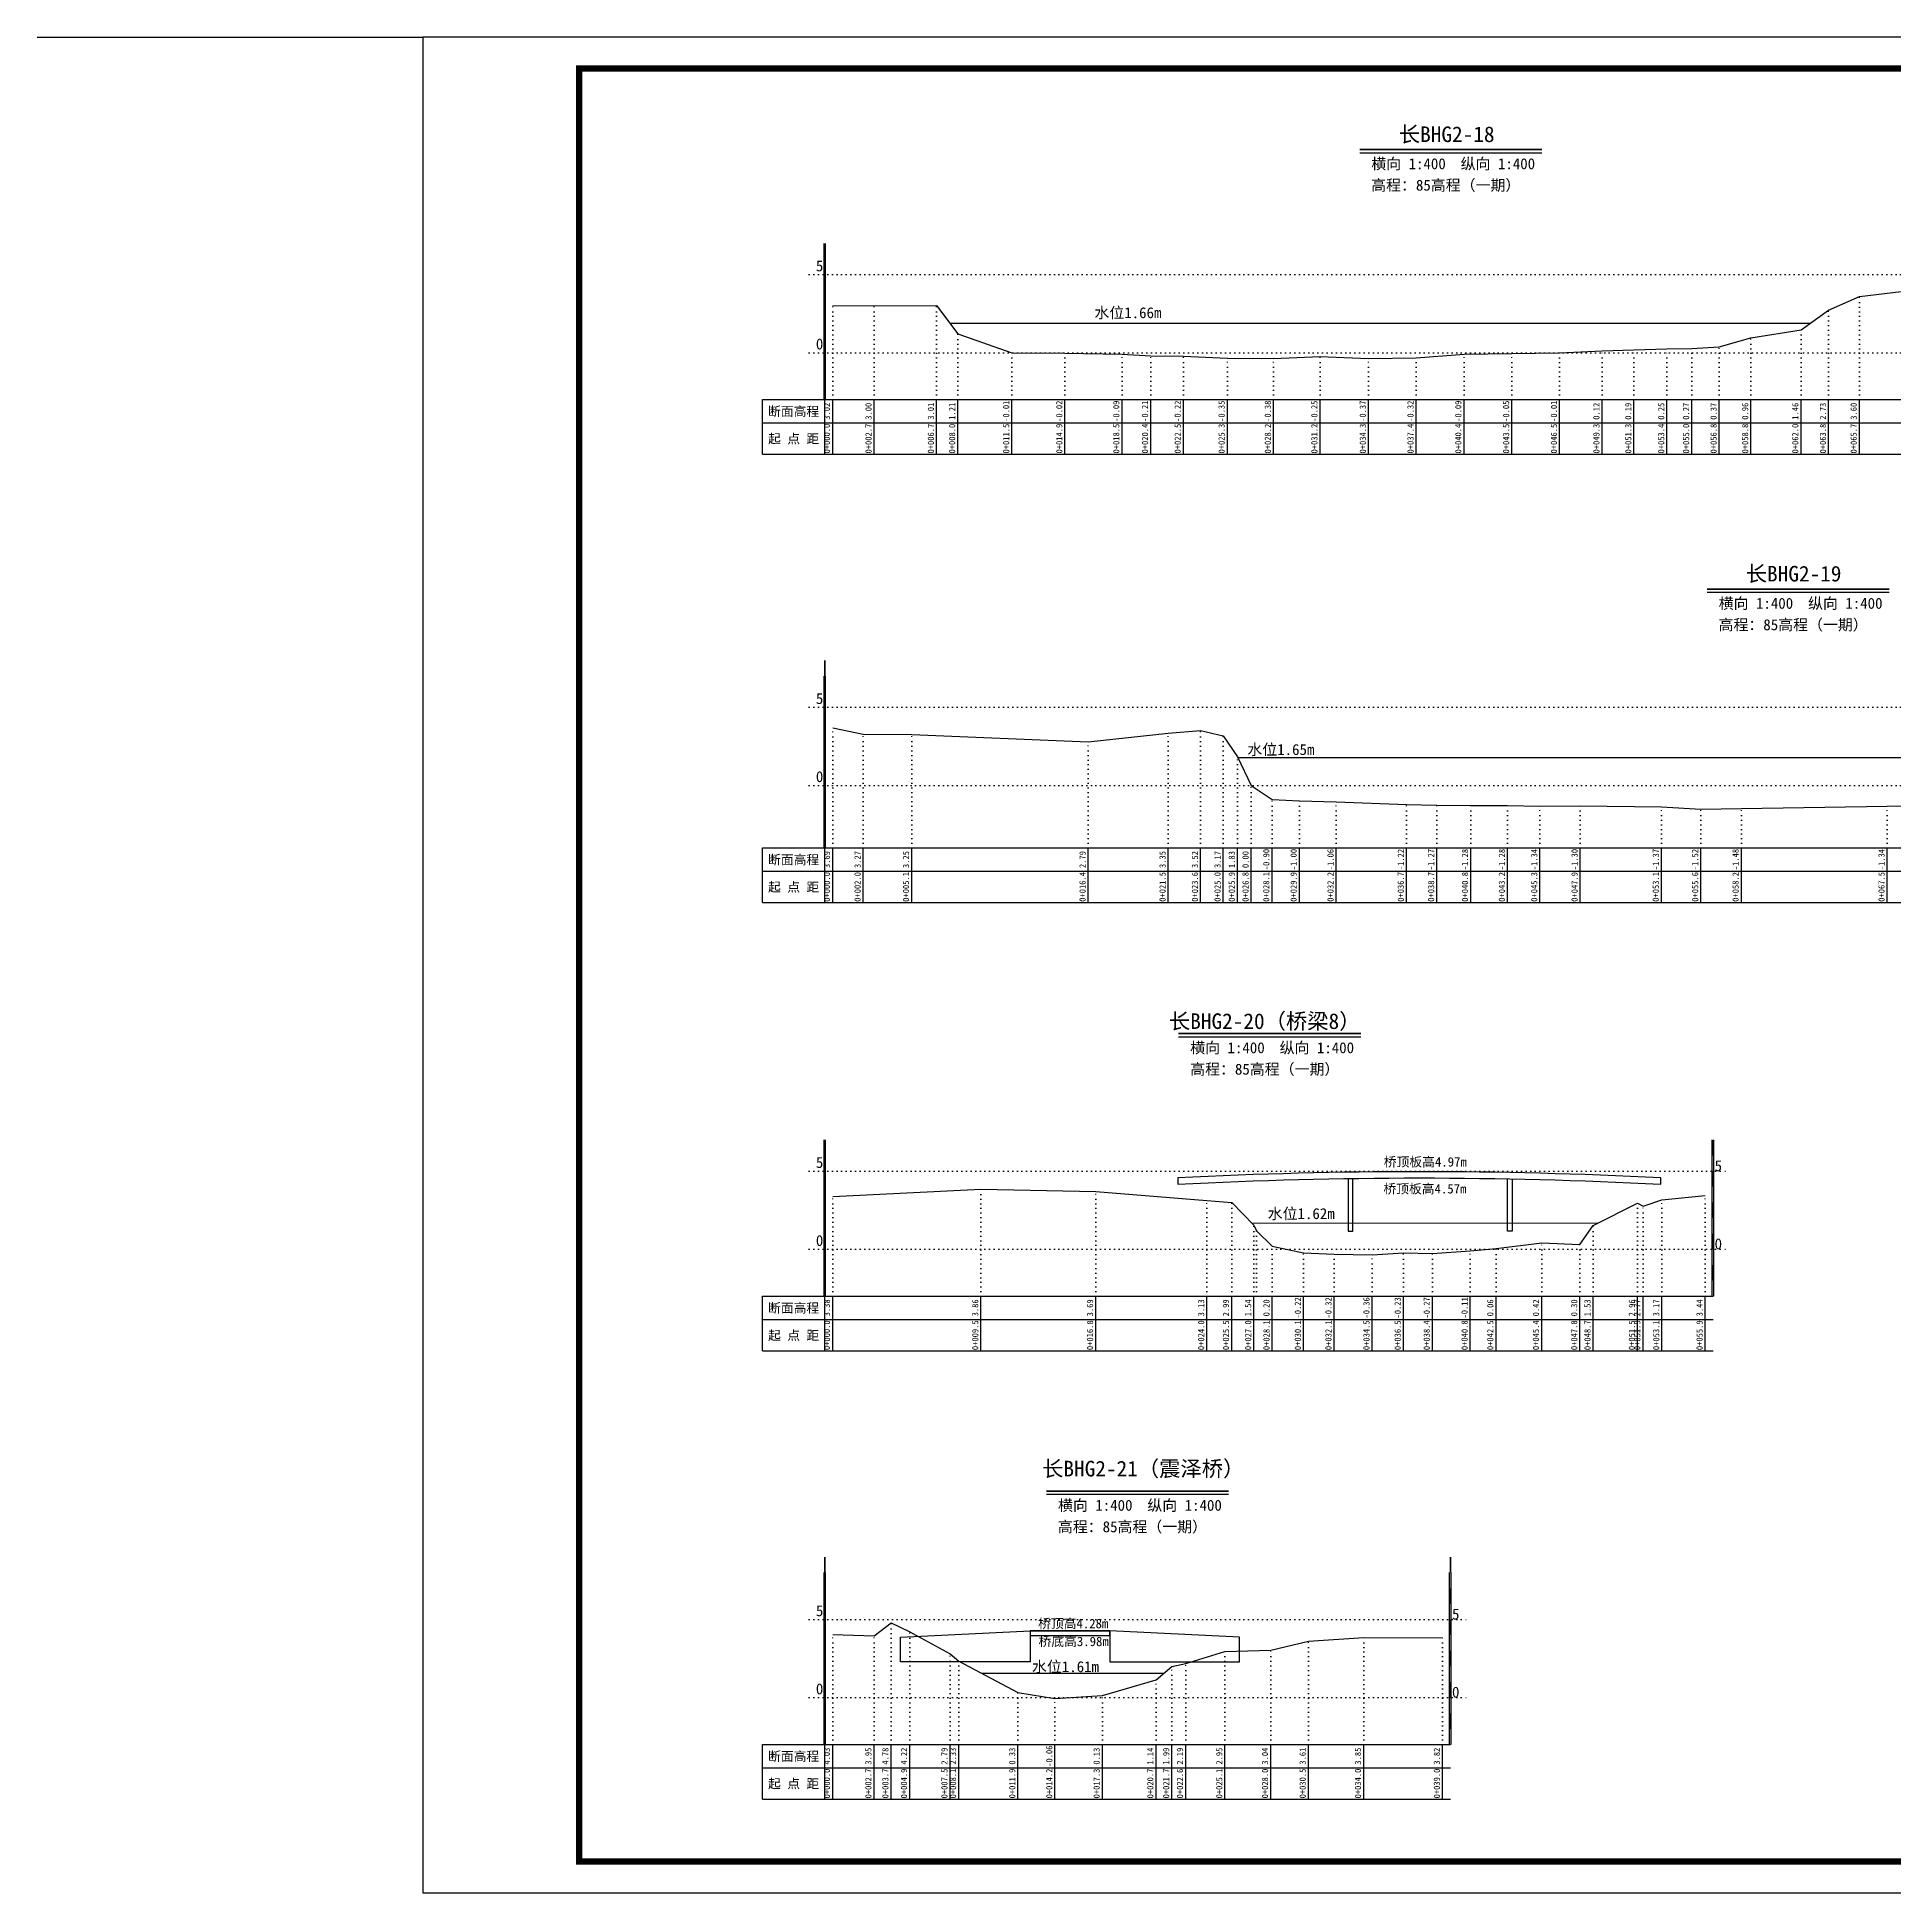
# Model space of a CAD drawing. Header units: millimetres. Extents: x 518104 to 523342, y 3371901 to 3372198.
# Drawn here: x 521896.4 to 522193.7, y 3371900.9 to 3372197.9 of the extents above; entities that cross this region are included whole.
import ezdxf
from ezdxf.enums import TextEntityAlignment as Align

# ---------------------------------------------------------------- set-up
doc = ezdxf.new("R2010")
doc.units = ezdxf.units.MM
doc.header["$LTSCALE"] = 0.4
doc.header["$MEASUREMENT"] = 0
doc.linetypes.add('X4', pattern=[1.6, 0, -1.6])
for name, color, linetype in [('DMX', 1, 'Continuous'), ('zdm1', 5, 'Continuous'), ('ZDMT5', 3, 'Continuous'), ('图框', 7, 'Continuous'), ('断面名称', 5, 'Continuous'), ('桥梁', 7, 'Continuous'), ('比例尺', 3, 'Continuous'), ('水位', 4, 'Continuous')]:
    doc.layers.add(name, color=color, linetype=linetype)
doc.styles.add('HDM', font='仿宋_GB2312.ttf')

msp = doc.modelspace()

# ---------------------------------------------------------------- linework, layer by layer
at = {"linetype": 'Continuous'}
msp.add_lwpolyline([(521896.41, 3372197.87), (521958.13, 3372197.87)], dxfattribs=at)
at = {"layer": 'DMX', "linetype": 'Continuous', "flags": 128}
for points in [[(522023.71, 3372154.92), (522030.36, 3372154.87), (522040.33, 3372154.9), (522043.73, 3372150.4), (522052.38, 3372147.35), (522060.88, 3372147.32), (522070.01, 3372147.15), (522074.61, 3372146.85), (522079.83, 3372146.82), (522086.86, 3372146.5), (522094.26, 3372146.42), (522101.71, 3372146.75), (522109.46, 3372146.45), (522117.08, 3372146.57), (522124.73, 3372147.15), (522132.38, 3372147.25), (522140.03, 3372147.35), (522146.83, 3372147.67), (522151.93, 3372147.85), (522157.21, 3372148), (522161.18, 3372148.05), (522165.58, 3372148.3), (522170.63, 3372149.77), (522178.66, 3372151.02), (522183.08, 3372154.2), (522188.01, 3372156.37), (522196.01, 3372157.3)], [(522023.71, 3372087.35), (522028.61, 3372086.3), (522036.36, 3372086.25), (522064.61, 3372085.1), (522077.41, 3372086.5), (522082.58, 3372086.92), (522086.21, 3372086.05), (522088.48, 3372082.7), (522090.68, 3372078.12), (522094.01, 3372075.87), (522098.38, 3372075.62), (522104.28, 3372075.47), (522115.53, 3372075.07), (522120.38, 3372074.95), (522125.81, 3372074.92), (522131.71, 3372074.92), (522136.88, 3372074.77), (522143.33, 3372074.87), (522156.33, 3372074.7), (522162.63, 3372074.32), (522169.11, 3372074.42), (522192.46, 3372074.77), (522216.86, 3372075.12)], [(522023.71, 3372012.32), (522047.43, 3372013.52), (522065.81, 3372013.1), (522083.58, 3372011.7), (522087.56, 3372011.35), (522091.11, 3372007.72), (522091.51, 3372006.85), (522094.03, 3372004.37), (522099.06, 3372003.32), (522103.96, 3372003.07), (522110.03, 3372002.97), (522115.03, 3372003.3), (522119.68, 3372003.2), (522125.73, 3372003.6), (522129.86, 3372004.02), (522137.16, 3372004.92), (522143.28, 3372004.62), (522145.41, 3372007.7), (522152.51, 3372011.27), (522153.38, 3372010.8), (522156.41, 3372011.8), (522163.33, 3372012.47)], [(522023.71, 3371942.2), (522030.33, 3371942), (522033.06, 3371944.07), (522036.03, 3371942.67), (522042.51, 3371939.1), (522043.88, 3371937.95), (522053.36, 3371932.95), (522053.36, 3371932.95), (522059.28, 3371931.97), (522059.28, 3371931.97), (522066.86, 3371932.45), (522066.86, 3371932.45), (522075.46, 3371934.97), (522077.98, 3371937.1), (522080.21, 3371937.6), (522086.48, 3371939.5), (522093.81, 3371939.72), (522099.83, 3371941.15), (522108.68, 3371941.75), (522121.31, 3371941.67)]]:
    msp.add_lwpolyline(points, dxfattribs=at)
at = {"layer": 'zdm1', "linetype": 'Continuous'}
for p, q in [((522022.33, 3372139.87), (522022.33, 3372164.87)), ((522022.58, 3372139.87), (522022.58, 3372164.87)), ((522012.46, 3372131.12), (522012.46, 3372139.87)), ((522012.46, 3372139.87), (522023.71, 3372139.87)), ((522022.46, 3372131.12), (522022.46, 3372139.87)), ((522023.71, 3372139.87), (522222.81, 3372139.87)), ((522012.46, 3372136.12), (522222.81, 3372136.12)), ((522012.46, 3372131.12), (522222.81, 3372131.12)), ((522022.33, 3372068.12), (522022.33, 3372095.62)), ((522022.58, 3372068.12), (522022.58, 3372095.62)), ((522012.46, 3372059.37), (522012.46, 3372068.12)), ((522012.46, 3372068.12), (522023.71, 3372068.12)), ((522022.46, 3372059.37), (522022.46, 3372068.12)), ((522023.71, 3372068.12), (522333.83, 3372068.12)), ((522012.46, 3372064.37), (522333.83, 3372064.37)), ((522012.46, 3372059.37), (522333.83, 3372059.37)), ((522022.33, 3371996.37), (522022.33, 3372021.37)), ((522022.58, 3371996.37), (522022.58, 3372021.37)), ((522164.46, 3371996.37), (522164.46, 3372021.37)), ((522164.71, 3371996.37), (522164.71, 3372021.37)), ((522012.46, 3371996.37), (522023.71, 3371996.37)), ((522012.46, 3371987.62), (522012.46, 3371996.37)), ((522022.46, 3371987.62), (522022.46, 3371996.37)), ((522023.71, 3371996.37), (522164.58, 3371996.37)), ((522012.46, 3371992.62), (522164.58, 3371992.62)), ((522012.46, 3371987.62), (522090.63, 3371987.62)), ((522012.46, 3371987.62), (522164.58, 3371987.62)), ((522022.33, 3371924.62), (522022.33, 3371952.12)), ((522022.58, 3371924.62), (522022.58, 3371952.12)), ((522122.43, 3371924.62), (522122.43, 3371952.12)), ((522122.68, 3371924.62), (522122.68, 3371952.12)), ((522012.46, 3371924.62), (522023.71, 3371924.62)), ((522012.46, 3371915.87), (522012.46, 3371924.62)), ((522022.46, 3371915.87), (522022.46, 3371924.62)), ((522023.71, 3371924.62), (522122.56, 3371924.62)), ((522012.46, 3371920.87), (522122.56, 3371920.87)), ((522012.46, 3371915.87), (522096.11, 3371915.87)), ((522012.46, 3371915.87), (522122.56, 3371915.87))]:
    msp.add_line(p, q, dxfattribs=at)
at = {"layer": 'zdm1', "linetype": 'X4'}
for p, q in [((522019.96, 3372159.87), (522225.31, 3372159.87)), ((522019.96, 3372147.37), (522225.31, 3372147.37)), ((522019.96, 3372090.62), (522336.33, 3372090.62)), ((522019.96, 3372078.12), (522336.33, 3372078.12)), ((522019.96, 3372016.37), (522167.08, 3372016.37)), ((522019.96, 3372003.87), (522167.08, 3372003.87)), ((522019.96, 3371944.62), (522125.06, 3371944.62)), ((522019.96, 3371932.12), (522125.06, 3371932.12))]:
    msp.add_line(p, q, dxfattribs=at)
at = {"layer": 'zdm1', "linetype": 'Continuous', "flags": 128}
for points in [[(522022.46, 3372162.37, 0.25, 0.25, 0), (522022.46, 3372164.87, 0.25, 0.25, 0)], [(522022.46, 3372157.37, 0.25, 0.25, 0), (522022.46, 3372159.87, 0.25, 0.25, 0)], [(522022.46, 3372152.37, 0.25, 0.25, 0), (522022.46, 3372154.87, 0.25, 0.25, 0)], [(522022.46, 3372147.37, 0.25, 0.25, 0), (522022.46, 3372149.87, 0.25, 0.25, 0)], [(522022.46, 3372142.37, 0.25, 0.25, 0), (522022.46, 3372144.87, 0.25, 0.25, 0)], [(522022.46, 3372095.62, 0.25, 0.25, 0), (522022.46, 3372098.12, 0.25, 0.25, 0)], [(522022.46, 3372090.62, 0.25, 0.25, 0), (522022.46, 3372093.12, 0.25, 0.25, 0)], [(522022.46, 3372085.62, 0.25, 0.25, 0), (522022.46, 3372088.12, 0.25, 0.25, 0)], [(522022.46, 3372080.62, 0.25, 0.25, 0), (522022.46, 3372083.12, 0.25, 0.25, 0)], [(522022.46, 3372075.62, 0.25, 0.25, 0), (522022.46, 3372078.12, 0.25, 0.25, 0)], [(522022.46, 3372070.62, 0.25, 0.25, 0), (522022.46, 3372073.12, 0.25, 0.25, 0)], [(522022.46, 3372018.87, 0.25, 0.25, 0), (522022.46, 3372021.37, 0.25, 0.25, 0)], [(522164.58, 3372018.87, 0.25, 0.25, 0), (522164.58, 3372021.37, 0.25, 0.25, 0)], [(522022.46, 3372013.87, 0.25, 0.25, 0), (522022.46, 3372016.37, 0.25, 0.25, 0)], [(522164.58, 3372013.87, 0.25, 0.25, 0), (522164.58, 3372016.37, 0.25, 0.25, 0)], [(522022.46, 3372008.87, 0.25, 0.25, 0), (522022.46, 3372011.37, 0.25, 0.25, 0)], [(522164.58, 3372008.87, 0.25, 0.25, 0), (522164.58, 3372011.37, 0.25, 0.25, 0)], [(522022.46, 3372003.87, 0.25, 0.25, 0), (522022.46, 3372006.37, 0.25, 0.25, 0)], [(522164.58, 3372003.87, 0.25, 0.25, 0), (522164.58, 3372006.37, 0.25, 0.25, 0)], [(522022.46, 3371998.87, 0.25, 0.25, 0), (522022.46, 3372001.37, 0.25, 0.25, 0)], [(522164.58, 3371998.87, 0.25, 0.25, 0), (522164.58, 3372001.37, 0.25, 0.25, 0)], [(522022.46, 3371952.12, 0.25, 0.25, 0), (522022.46, 3371954.62, 0.25, 0.25, 0)], [(522122.56, 3371952.12, 0.25, 0.25, 0), (522122.56, 3371954.62, 0.25, 0.25, 0)], [(522022.46, 3371947.12, 0.25, 0.25, 0), (522022.46, 3371949.62, 0.25, 0.25, 0)], [(522122.56, 3371947.12, 0.25, 0.25, 0), (522122.56, 3371949.62, 0.25, 0.25, 0)], [(522022.46, 3371942.12, 0.25, 0.25, 0), (522022.46, 3371944.62, 0.25, 0.25, 0)], [(522122.56, 3371942.12, 0.25, 0.25, 0), (522122.56, 3371944.62, 0.25, 0.25, 0)], [(522022.46, 3371937.12, 0.25, 0.25, 0), (522022.46, 3371939.62, 0.25, 0.25, 0)], [(522122.56, 3371937.12, 0.25, 0.25, 0), (522122.56, 3371939.62, 0.25, 0.25, 0)], [(522022.46, 3371932.12, 0.25, 0.25, 0), (522022.46, 3371934.62, 0.25, 0.25, 0)], [(522122.56, 3371932.12, 0.25, 0.25, 0), (522122.56, 3371934.62, 0.25, 0.25, 0)], [(522022.46, 3371927.12, 0.25, 0.25, 0), (522022.46, 3371929.62, 0.25, 0.25, 0)], [(522122.56, 3371927.12, 0.25, 0.25, 0), (522122.56, 3371929.62, 0.25, 0.25, 0)]]:
    msp.add_lwpolyline(points, format="xyseb", dxfattribs=at)
at = {"layer": 'ZDMT5', "linetype": 'X4'}
for p, q in [((522188.01, 3372139.87), (522188.01, 3372156.37)), ((522023.71, 3372139.87), (522023.71, 3372154.92)), ((522030.36, 3372139.87), (522030.36, 3372154.87)), ((522040.33, 3372139.87), (522040.33, 3372154.9)), ((522183.08, 3372139.87), (522183.08, 3372154.2)), ((522043.73, 3372139.87), (522043.73, 3372150.4)), ((522170.63, 3372139.87), (522170.63, 3372149.77)), ((522178.66, 3372139.87), (522178.66, 3372151.02)), ((522052.38, 3372139.87), (522052.38, 3372147.35)), ((522060.88, 3372139.87), (522060.88, 3372147.32)), ((522070.01, 3372139.87), (522070.01, 3372147.15)), ((522074.61, 3372139.87), (522074.61, 3372146.85)), ((522079.83, 3372139.87), (522079.83, 3372146.82)), ((522086.86, 3372139.87), (522086.86, 3372146.5)), ((522094.26, 3372139.87), (522094.26, 3372146.42)), ((522101.71, 3372139.87), (522101.71, 3372146.75)), ((522109.46, 3372139.87), (522109.46, 3372146.45)), ((522117.08, 3372139.87), (522117.08, 3372146.57)), ((522124.73, 3372139.87), (522124.73, 3372147.15)), ((522132.38, 3372139.87), (522132.38, 3372147.25)), ((522140.03, 3372139.87), (522140.03, 3372147.35)), ((522146.83, 3372139.87), (522146.83, 3372147.67)), ((522151.93, 3372139.87), (522151.93, 3372147.85)), ((522157.21, 3372139.87), (522157.21, 3372148)), ((522161.18, 3372139.87), (522161.18, 3372148.05)), ((522165.58, 3372139.87), (522165.58, 3372148.3)), ((522023.71, 3372068.12), (522023.71, 3372087.35)), ((522082.58, 3372068.12), (522082.58, 3372086.92)), ((522028.61, 3372068.12), (522028.61, 3372086.3)), ((522036.36, 3372068.12), (522036.36, 3372086.25)), ((522064.61, 3372068.12), (522064.61, 3372085.1)), ((522077.41, 3372068.12), (522077.41, 3372086.5)), ((522086.21, 3372068.12), (522086.21, 3372086.05)), ((522088.48, 3372068.12), (522088.48, 3372082.7)), ((522090.68, 3372068.12), (522090.68, 3372078.12)), ((522094.01, 3372068.12), (522094.01, 3372075.87)), ((522098.38, 3372068.12), (522098.38, 3372075.62)), ((522104.28, 3372068.12), (522104.28, 3372075.47)), ((522115.53, 3372068.12), (522115.53, 3372075.07)), ((522120.38, 3372068.12), (522120.38, 3372074.95)), ((522125.81, 3372068.12), (522125.81, 3372074.92)), ((522131.71, 3372068.12), (522131.71, 3372074.92)), ((522136.88, 3372068.12), (522136.88, 3372074.77)), ((522143.33, 3372068.12), (522143.33, 3372074.87)), ((522192.46, 3372068.12), (522192.46, 3372074.77)), ((522156.33, 3372068.12), (522156.33, 3372074.7)), ((522162.63, 3372068.12), (522162.63, 3372074.32)), ((522169.11, 3372068.12), (522169.11, 3372074.42)), ((522047.43, 3371996.37), (522047.43, 3372013.52)), ((522065.81, 3371996.37), (522065.81, 3372013.1)), ((522163.33, 3371996.37), (522163.33, 3372012.47)), ((522023.71, 3371996.37), (522023.71, 3372012.32)), ((522083.58, 3371996.37), (522083.58, 3372011.7)), ((522087.56, 3371996.37), (522087.56, 3372011.35)), ((522152.51, 3371996.37), (522152.51, 3372011.27)), ((522153.38, 3371996.37), (522153.38, 3372010.8)), ((522156.41, 3371996.37), (522156.41, 3372011.8)), ((522091.11, 3371996.37), (522091.11, 3372007.72)), ((522091.51, 3371996.37), (522091.51, 3372006.85)), ((522145.41, 3371996.37), (522145.41, 3372007.7)), ((522094.03, 3371996.37), (522094.03, 3372004.37)), ((522125.73, 3371996.37), (522125.73, 3372003.6)), ((522129.86, 3371996.37), (522129.86, 3372004.02)), ((522137.16, 3371996.37), (522137.16, 3372004.92)), ((522143.28, 3371996.37), (522143.28, 3372004.62)), ((522099.06, 3371996.37), (522099.06, 3372003.32)), ((522103.96, 3371996.37), (522103.96, 3372003.07)), ((522110.03, 3371996.37), (522110.03, 3372002.97)), ((522115.03, 3371996.37), (522115.03, 3372003.3)), ((522119.68, 3371996.37), (522119.68, 3372003.2)), ((522033.06, 3371924.62), (522033.06, 3371944.07)), ((522023.71, 3371924.62), (522023.71, 3371942.2)), ((522030.33, 3371924.62), (522030.33, 3371942)), ((522036.03, 3371924.62), (522036.03, 3371942.67)), ((522099.83, 3371924.62), (522099.83, 3371941.15)), ((522108.68, 3371924.62), (522108.68, 3371941.75)), ((522121.31, 3371924.62), (522121.31, 3371941.67)), ((522042.51, 3371924.62), (522042.51, 3371939.1)), ((522086.48, 3371924.62), (522086.48, 3371939.5)), ((522093.81, 3371924.62), (522093.81, 3371939.72)), ((522043.88, 3371924.62), (522043.88, 3371937.95)), ((522077.98, 3371924.62), (522077.98, 3371937.1)), ((522080.21, 3371924.62), (522080.21, 3371937.6)), ((522053.36, 3371924.62), (522053.36, 3371932.95)), ((522053.36, 3371924.62), (522053.36, 3371932.95)), ((522066.86, 3371924.62), (522066.86, 3371932.45)), ((522066.86, 3371924.62), (522066.86, 3371932.45)), ((522075.46, 3371924.62), (522075.46, 3371934.97)), ((522059.28, 3371924.62), (522059.28, 3371931.97)), ((522059.28, 3371924.62), (522059.28, 3371931.97))]:
    msp.add_line(p, q, dxfattribs=at)
at = {"layer": 'ZDMT5', "linetype": 'Continuous'}
for p, q in [((522023.71, 3372131.12), (522023.71, 3372139.87)), ((522030.36, 3372131.12), (522030.36, 3372139.87)), ((522040.33, 3372131.12), (522040.33, 3372139.87)), ((522043.73, 3372131.12), (522043.73, 3372139.87)), ((522052.38, 3372131.12), (522052.38, 3372139.87)), ((522060.88, 3372131.12), (522060.88, 3372139.87)), ((522070.01, 3372131.12), (522070.01, 3372139.87)), ((522074.61, 3372131.12), (522074.61, 3372139.87)), ((522079.83, 3372131.12), (522079.83, 3372139.87)), ((522086.86, 3372131.12), (522086.86, 3372139.87)), ((522094.26, 3372131.12), (522094.26, 3372139.87)), ((522101.71, 3372131.12), (522101.71, 3372139.87)), ((522109.46, 3372131.12), (522109.46, 3372139.87)), ((522117.08, 3372131.12), (522117.08, 3372139.87)), ((522124.73, 3372131.12), (522124.73, 3372139.87)), ((522132.38, 3372131.12), (522132.38, 3372139.87)), ((522140.03, 3372131.12), (522140.03, 3372139.87)), ((522146.83, 3372131.12), (522146.83, 3372139.87)), ((522151.93, 3372131.12), (522151.93, 3372139.87)), ((522157.21, 3372131.12), (522157.21, 3372139.87)), ((522161.18, 3372131.12), (522161.18, 3372139.87)), ((522165.58, 3372131.12), (522165.58, 3372139.87)), ((522170.63, 3372131.12), (522170.63, 3372139.87)), ((522178.66, 3372131.12), (522178.66, 3372139.87)), ((522183.08, 3372131.12), (522183.08, 3372139.87)), ((522188.01, 3372131.12), (522188.01, 3372139.87)), ((522023.71, 3372059.37), (522023.71, 3372068.12)), ((522028.61, 3372059.37), (522028.61, 3372068.12)), ((522036.36, 3372059.37), (522036.36, 3372068.12)), ((522064.61, 3372059.37), (522064.61, 3372068.12)), ((522077.41, 3372059.37), (522077.41, 3372068.12)), ((522082.58, 3372059.37), (522082.58, 3372068.12)), ((522086.21, 3372059.37), (522086.21, 3372068.12)), ((522088.48, 3372059.37), (522088.48, 3372068.12)), ((522090.68, 3372059.37), (522090.68, 3372068.12)), ((522094.01, 3372059.37), (522094.01, 3372068.12)), ((522098.38, 3372059.37), (522098.38, 3372068.12)), ((522104.28, 3372059.37), (522104.28, 3372068.12)), ((522115.53, 3372059.37), (522115.53, 3372068.12)), ((522120.38, 3372059.37), (522120.38, 3372068.12)), ((522125.81, 3372059.37), (522125.81, 3372068.12)), ((522131.71, 3372059.37), (522131.71, 3372068.12)), ((522136.88, 3372059.37), (522136.88, 3372068.12)), ((522143.33, 3372059.37), (522143.33, 3372068.12)), ((522156.33, 3372059.37), (522156.33, 3372068.12)), ((522162.63, 3372059.37), (522162.63, 3372068.12)), ((522169.11, 3372059.37), (522169.11, 3372068.12)), ((522192.46, 3372059.37), (522192.46, 3372068.12)), ((522023.71, 3371987.62), (522023.71, 3371996.37)), ((522047.43, 3371987.62), (522047.43, 3371996.37)), ((522065.81, 3371987.62), (522065.81, 3371996.37)), ((522083.58, 3371987.62), (522083.58, 3371996.37)), ((522087.56, 3371987.62), (522087.56, 3371996.37)), ((522091.11, 3371987.62), (522091.11, 3371996.37)), ((522094.03, 3371987.62), (522094.03, 3371996.37)), ((522099.06, 3371987.62), (522099.06, 3371996.37)), ((522103.96, 3371987.62), (522103.96, 3371996.37)), ((522110.03, 3371987.62), (522110.03, 3371996.37)), ((522115.03, 3371987.62), (522115.03, 3371996.37)), ((522119.68, 3371987.62), (522119.68, 3371996.37)), ((522125.73, 3371987.62), (522125.73, 3371996.37)), ((522129.86, 3371987.62), (522129.86, 3371996.37)), ((522137.16, 3371987.62), (522137.16, 3371996.37)), ((522143.28, 3371987.62), (522143.28, 3371996.37)), ((522145.41, 3371987.62), (522145.41, 3371996.37)), ((522152.51, 3371987.62), (522152.51, 3371996.37)), ((522153.38, 3371987.62), (522153.38, 3371996.37)), ((522156.41, 3371987.62), (522156.41, 3371996.37)), ((522163.33, 3371987.62), (522163.33, 3371996.37)), ((522023.71, 3371915.87), (522023.71, 3371924.62)), ((522030.33, 3371915.87), (522030.33, 3371924.62)), ((522033.06, 3371915.87), (522033.06, 3371924.62)), ((522036.03, 3371915.87), (522036.03, 3371924.62)), ((522042.51, 3371915.87), (522042.51, 3371924.62)), ((522043.88, 3371915.87), (522043.88, 3371924.62)), ((522053.36, 3371915.87), (522053.36, 3371924.62)), ((522059.28, 3371915.87), (522059.28, 3371924.62)), ((522066.86, 3371915.87), (522066.86, 3371924.62)), ((522075.46, 3371915.87), (522075.46, 3371924.62)), ((522077.98, 3371915.87), (522077.98, 3371924.62)), ((522080.21, 3371915.87), (522080.21, 3371924.62)), ((522086.48, 3371915.87), (522086.48, 3371924.62)), ((522093.81, 3371915.87), (522093.81, 3371924.62)), ((522099.83, 3371915.87), (522099.83, 3371924.62)), ((522108.68, 3371915.87), (522108.68, 3371924.62)), ((522121.31, 3371915.87), (522121.31, 3371924.62))]:
    msp.add_line(p, q, dxfattribs=at)
at = {"layer": '图框', "flags": 128}
msp.add_lwpolyline([(521958.13, 3371900.87), (522378.13, 3371900.87), (522378.13, 3372197.87), (521958.13, 3372197.87)], close=True, dxfattribs=at)
at = {"layer": '图框', "const_width": 1, "flags": 128}
msp.add_lwpolyline([(521983.13, 3371905.87), (522373.13, 3371905.87), (522373.13, 3372192.87), (521983.13, 3372192.87)], close=True, dxfattribs=at)
at = {"layer": '桥梁', "linetype": 'Continuous', "flags": 128}
msp.add_lwpolyline([(522156.2, 3372015.29, 0.02589), (522078.95, 3372015.29), (522078.95, 3372014.29, -0.02589), (522156.2, 3372014.29)], format="xyb", close=True, dxfattribs=at)
for points in [[(522106.2, 3372015.2), (522106.2, 3372006.79), (522106.95, 3372006.79), (522106.95, 3372015.21)], [(522132.45, 3372015.14), (522132.45, 3372006.79), (522131.7, 3372006.79), (522131.7, 3372015.15)], [(522055.3, 3371942.82), (522055.3, 3371937.82), (522034.55, 3371937.82), (522034.55, 3371941.82), (522055.3, 3371942.82)], [(522055.3, 3371942.82), (522068.05, 3371942.82), (522068.05, 3371937.82), (522088.8, 3371937.82), (522088.8, 3371941.82), (522068.05, 3371942.82)]]:
    msp.add_lwpolyline(points, dxfattribs=at)
msp.add_lwpolyline([(522068.05, 3371942.82), (522055.3, 3371942.82), (522055.3, 3371942.07), (522068.05, 3371942.07)], close=True, dxfattribs=at)
at = {"layer": '比例尺', "color": 3, "linetype": 'Continuous', "lineweight": 40}
for p, q in [((522108.04, 3372179.88), (522137.16, 3372179.88)), ((522163.63, 3372109.53), (522192.75, 3372109.53)), ((522079.07, 3372038.4), (522108.2, 3372038.4)), ((522057.91, 3371965.17), (522087.03, 3371965.17))]:
    msp.add_line(p, q, dxfattribs=at)
at = {"layer": '比例尺', "color": 3, "linetype": 'Continuous'}
for p, q in [((522108.04, 3372179.38), (522137.16, 3372179.38)), ((522163.63, 3372109.03), (522192.75, 3372109.03)), ((522079.07, 3372037.9), (522108.2, 3372037.9)), ((522057.91, 3371964.67), (522087.03, 3371964.67))]:
    msp.add_line(p, q, dxfattribs=at)
at = {"layer": '水位', "color": 6, "linetype": 'Continuous', "flags": 128}
for points in [[(522042.47, 3372152.07), (522180.12, 3372152.07)], [(522088.55, 3372082.56), (522324.99, 3372082.56)], [(522090.78, 3372008.06), (522146.17, 3372008.08)], [(522047.5, 3371936.04), (522076.73, 3371936.04)]]:
    msp.add_lwpolyline(points, dxfattribs=at)

# ---------------------------------------------------------------- texts
at = {"layer": 'zdm1', "linetype": 'Continuous', "style": 'HDM'}
for s, p in [('5', (522022.21, 3372159.87)), ('0', (522022.21, 3372147.37)), ('5', (522022.21, 3372090.62)), ('0', (522022.21, 3372078.12)), ('5', (522022.21, 3372016.37)), ('0', (522022.21, 3372003.87)), ('5', (522022.21, 3371944.62)), ('0', (522022.21, 3371932.12))]:
    msp.add_text(s, height=1.75, dxfattribs=at).set_placement(p, align=Align.BOTTOM_RIGHT)
for s, p in [('断面高程', (522017.46, 3372138)), ('起 点 距', (522017.46, 3372133.62)), ('断面高程', (522017.46, 3372066.25)), ('起 点 距', (522017.46, 3372061.87)), ('断面高程', (522017.46, 3371994.5)), ('起 点 距', (522017.46, 3371990.12)), ('断面高程', (522017.46, 3371922.75)), ('起 点 距', (522017.46, 3371918.37))]:
    msp.add_text(s, height=1.5, dxfattribs=at).set_placement(p, align=Align.MIDDLE)
for s, p in [('5', (522164.83, 3372016.37)), ('0', (522164.83, 3372003.87)), ('5', (522122.81, 3371944.62)), ('0', (522122.81, 3371932.12))]:
    msp.add_text(s, height=1.75, dxfattribs=at).set_placement(p)
at = {"layer": 'ZDMT5', "linetype": 'Continuous', "style": 'HDM'}
for s, p in [('3.02', (522023.58, 3372138)), ('3.00', (522030.23, 3372138)), ('3.01', (522040.21, 3372138)), ('1.21', (522043.61, 3372138)), ('-0.01', (522052.26, 3372138)), ('-0.02', (522060.76, 3372138)), ('-0.09', (522069.88, 3372138)), ('-0.21', (522074.48, 3372138)), ('-0.22', (522079.71, 3372138)), ('-0.35', (522086.73, 3372138)), ('-0.38', (522094.13, 3372138)), ('-0.25', (522101.58, 3372138)), ('-0.37', (522109.33, 3372138)), ('-0.32', (522116.96, 3372138)), ('-0.09', (522124.61, 3372138)), ('-0.05', (522132.26, 3372138)), ('-0.01', (522139.91, 3372138)), ('0.12', (522146.71, 3372138)), ('0.19', (522151.81, 3372138)), ('0.25', (522157.08, 3372138)), ('0.27', (522161.06, 3372138)), ('0.37', (522165.46, 3372138)), ('0.96', (522170.51, 3372138)), ('1.46', (522178.53, 3372138)), ('2.73', (522182.96, 3372138)), ('3.60', (522187.88, 3372138)), ('0+000.0', (522023.58, 3372133.62)), ('0+002.7', (522030.23, 3372133.62)), ('0+006.7', (522040.21, 3372133.62)), ('0+008.0', (522043.61, 3372133.62)), ('0+011.5', (522052.26, 3372133.62)), ('0+014.9', (522060.76, 3372133.62)), ('0+018.5', (522069.88, 3372133.62)), ('0+020.4', (522074.48, 3372133.62)), ('0+022.5', (522079.71, 3372133.62)), ('0+025.3', (522086.73, 3372133.62)), ('0+028.2', (522094.13, 3372133.62)), ('0+031.2', (522101.58, 3372133.62)), ('0+034.3', (522109.33, 3372133.62)), ('0+037.4', (522116.96, 3372133.62)), ('0+040.4', (522124.61, 3372133.62)), ('0+043.5', (522132.26, 3372133.62)), ('0+046.5', (522139.91, 3372133.62)), ('0+049.3', (522146.71, 3372133.62)), ('0+051.3', (522151.81, 3372133.62)), ('0+053.4', (522157.08, 3372133.62)), ('0+055.0', (522161.06, 3372133.62)), ('0+056.8', (522165.46, 3372133.62)), ('0+058.8', (522170.51, 3372133.62)), ('0+062.0', (522178.53, 3372133.62)), ('0+063.8', (522182.96, 3372133.62)), ('0+065.7', (522187.88, 3372133.62)), ('3.69', (522023.58, 3372066.25)), ('3.27', (522028.48, 3372066.25)), ('3.25', (522036.23, 3372066.25)), ('2.79', (522064.48, 3372066.25)), ('3.35', (522077.28, 3372066.25)), ('3.52', (522082.46, 3372066.25)), ('3.17', (522086.08, 3372066.25)), ('1.83', (522088.36, 3372066.25)), ('0.00', (522090.56, 3372066.25)), ('-0.90', (522093.88, 3372066.25)), ('-1.00', (522098.26, 3372066.25)), ('-1.06', (522104.16, 3372066.25)), ('-1.22', (522115.41, 3372066.25)), ('-1.27', (522120.26, 3372066.25)), ('-1.28', (522125.68, 3372066.25)), ('-1.28', (522131.58, 3372066.25)), ('-1.34', (522136.76, 3372066.25)), ('-1.30', (522143.21, 3372066.25)), ('-1.37', (522156.21, 3372066.25)), ('-1.52', (522162.51, 3372066.25)), ('-1.48', (522168.98, 3372066.25)), ('-1.34', (522192.33, 3372066.25)), ('0+000.0', (522023.58, 3372061.87)), ('0+002.0', (522028.48, 3372061.87)), ('0+005.1', (522036.23, 3372061.87)), ('0+016.4', (522064.48, 3372061.87)), ('0+021.5', (522077.28, 3372061.87)), ('0+023.6', (522082.46, 3372061.87)), ('0+025.0', (522086.08, 3372061.87)), ('0+025.9', (522088.36, 3372061.87)), ('0+026.8', (522090.56, 3372061.87)), ('0+028.1', (522093.88, 3372061.87)), ('0+029.9', (522098.26, 3372061.87)), ('0+032.2', (522104.16, 3372061.87)), ('0+036.7', (522115.41, 3372061.87)), ('0+038.7', (522120.26, 3372061.87)), ('0+040.8', (522125.68, 3372061.87)), ('0+043.2', (522131.58, 3372061.87)), ('0+045.3', (522136.76, 3372061.87)), ('0+047.9', (522143.21, 3372061.87)), ('0+053.1', (522156.21, 3372061.87)), ('0+055.6', (522162.51, 3372061.87)), ('0+058.2', (522168.98, 3372061.87)), ('0+067.5', (522192.33, 3372061.87)), ('3.38', (522023.58, 3371994.5)), ('3.86', (522047.31, 3371994.5)), ('3.69', (522065.68, 3371994.5)), ('3.13', (522083.46, 3371994.5)), ('2.99', (522087.43, 3371994.5)), ('1.54', (522090.98, 3371994.5)), ('0.20', (522093.91, 3371994.5)), ('-0.22', (522098.93, 3371994.5)), ('-0.32', (522103.83, 3371994.5)), ('-0.36', (522109.91, 3371994.5)), ('-0.23', (522114.91, 3371994.5)), ('-0.27', (522119.56, 3371994.5)), ('-0.11', (522125.61, 3371994.5)), ('0.06', (522129.73, 3371994.5)), ('0.42', (522137.03, 3371994.5)), ('0.30', (522143.16, 3371994.5)), ('1.53', (522145.28, 3371994.5)), ('2.96', (522152.38, 3371994.5)), ('2.77', (522153.26, 3371994.5)), ('3.17', (522156.28, 3371994.5)), ('3.44', (522163.21, 3371994.5)), ('0+000.0', (522023.58, 3371990.12)), ('0+009.5', (522047.31, 3371990.12)), ('0+016.8', (522065.68, 3371990.12)), ('0+024.0', (522083.46, 3371990.12)), ('0+025.5', (522087.43, 3371990.12)), ('0+027.0', (522090.98, 3371990.12)), ('0+028.1', (522093.91, 3371990.12)), ('0+030.1', (522098.93, 3371990.12)), ('0+032.1', (522103.83, 3371990.12)), ('0+034.5', (522109.91, 3371990.12)), ('0+036.5', (522114.91, 3371990.12)), ('0+038.4', (522119.56, 3371990.12)), ('0+040.8', (522125.61, 3371990.12)), ('0+042.5', (522129.73, 3371990.12)), ('0+045.4', (522137.03, 3371990.12)), ('0+047.8', (522143.16, 3371990.12)), ('0+048.7', (522145.28, 3371990.12)), ('0+051.5', (522152.38, 3371990.12)), ('0+051.9', (522153.26, 3371990.12)), ('0+053.1', (522156.28, 3371990.12)), ('0+055.9', (522163.21, 3371990.12)), ('4.03', (522023.58, 3371922.75)), ('3.95', (522030.21, 3371922.75)), ('4.78', (522032.93, 3371922.75)), ('4.22', (522035.91, 3371922.75)), ('2.79', (522042.38, 3371922.75)), ('2.33', (522043.76, 3371922.75)), ('0.33', (522053.23, 3371922.75)), ('-0.06', (522059.16, 3371922.75)), ('0.13', (522066.73, 3371922.75)), ('1.14', (522075.33, 3371922.75)), ('1.99', (522077.86, 3371922.75)), ('2.19', (522080.08, 3371922.75)), ('2.95', (522086.36, 3371922.75)), ('3.04', (522093.68, 3371922.75)), ('3.61', (522099.71, 3371922.75)), ('3.85', (522108.56, 3371922.75)), ('3.82', (522121.18, 3371922.75)), ('0+000.0', (522023.58, 3371918.37)), ('0+002.7', (522030.21, 3371918.37)), ('0+003.7', (522032.93, 3371918.37)), ('0+004.9', (522035.91, 3371918.37)), ('0+007.5', (522042.38, 3371918.37)), ('0+008.1', (522043.76, 3371918.37)), ('0+011.9', (522053.23, 3371918.37)), ('0+014.2', (522059.16, 3371918.37)), ('0+017.3', (522066.73, 3371918.37)), ('0+020.7', (522075.33, 3371918.37)), ('0+021.7', (522077.86, 3371918.37)), ('0+022.6', (522080.08, 3371918.37)), ('0+025.1', (522086.36, 3371918.37)), ('0+028.0', (522093.68, 3371918.37)), ('0+030.5', (522099.71, 3371918.37)), ('0+034.0', (522108.56, 3371918.37)), ('0+039.0', (522121.18, 3371918.37))]:
    msp.add_text(s, height=1, rotation=90, dxfattribs=at).set_placement(p, align=Align.BOTTOM_CENTER)
at = {"layer": '断面名称', "color": 5, "linetype": 'Continuous', "style": 'HDM'}
for s, p in [('长BHG2-18', (522121.96, 3372182.38)), ('长BHG2-19', (522177.47, 3372112.05)), ('长BHG2-20（桥梁8）', (522092.84, 3372040.43))]:
    msp.add_text(s, height=2.5, dxfattribs=at).set_placement(p, align=Align.MIDDLE)
msp.add_text('长BHG2-21（震泽桥）', height=2.5, dxfattribs=at).set_placement((522057.22, 3371967.52))
at = {"layer": '桥梁', "color": 11, "linetype": 'Continuous', "style": 'HDM'}
for s, p in [('桥顶板高4.97m', (522118.54, 3372017.89)), ('桥顶板高4.57m', (522118.48, 3372013.58)), ('桥顶高4.28m', (522062.2, 3371944)), ('桥底高3.98m', (522062.27, 3371941.14))]:
    msp.add_text(s, height=1.5, dxfattribs=at).set_placement(p, align=Align.MIDDLE)
at = {"layer": '比例尺', "color": 3, "linetype": 'Continuous', "style": 'HDM'}
for s, p in [('横向 1:400  纵向 1:400', (522136.11, 3372176.21)), ('高程：85高程（一期）', (522133.74, 3372172.78)), ('横向 1:400  纵向 1:400', (522191.7, 3372105.86)), ('高程：85高程（一期）', (522189.33, 3372102.43)), ('横向 1:400  纵向 1:400', (522107.14, 3372034.73)), ('高程：85高程（一期）', (522104.78, 3372031.3)), ('横向 1:400  纵向 1:400', (522085.98, 3371961.5)), ('高程：85高程（一期）', (522083.61, 3371958.07))]:
    msp.add_text(s, height=1.75, dxfattribs=at).set_placement(p, align=Align.BOTTOM_RIGHT)
at = {"layer": '水位', "color": 6, "linetype": 'Continuous', "style": 'HDM'}
for s, p in [('水位1.66m', (522070.95, 3372153.81)), ('水位1.65m', (522095.43, 3372083.9)), ('水位1.62m', (522098.68, 3372009.62)), ('水位1.61m', (522060.96, 3371937.11))]:
    msp.add_text(s, height=1.75, dxfattribs=at).set_placement(p, align=Align.MIDDLE)

doc.saveas('drawing.dxf')
